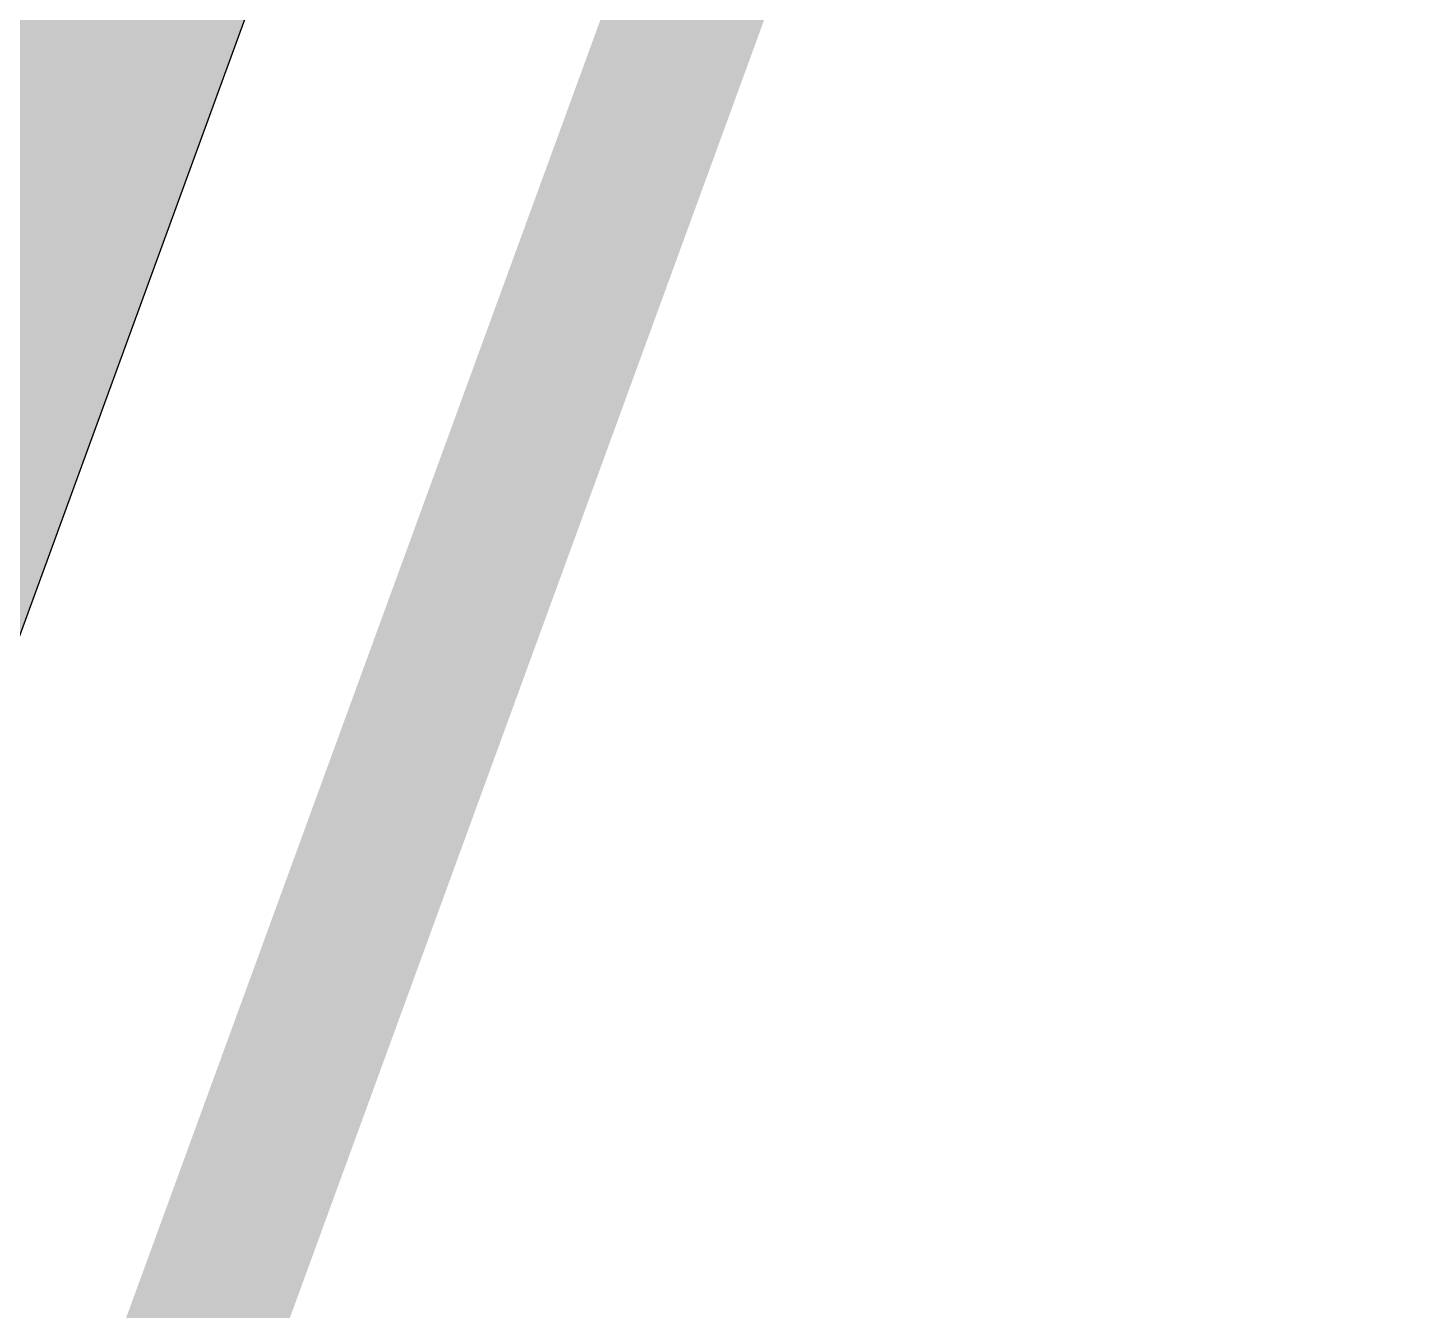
# Model space of a CAD drawing. Extents: x -111898 to 889894, y -2 to 1194865.
# Drawn here: x 670009 to 673627, y 777122 to 780457 of the extents above; entities that cross this region are included whole.
import ezdxf

# ---------------------------------------------------------------- set-up
doc = ezdxf.new("R2010")
doc.units = 0
doc.header["$LTSCALE"] = 10
doc.header["$MEASUREMENT"] = 0
doc.layers.add('0-WALL', color=252, linetype='Continuous')
doc.layers.add('Gps-ZF雨水', color=4, linetype='TG_Y')
doc.styles.add('TG_LINETYPE', font='SIMPLEX', dxfattribs={"width": 0.8, "height": 3.5, "bigfont": 'HZTXT'})
doc.linetypes.add('TG_Y', pattern='A,2,-0.3,["Y",TG_LINETYPE,S=0.1,R=0,X=-0.25,Y=-0.15],0', length=2.3)

msp = doc.modelspace()

# ---------------------------------------------------------------- hatches: boundary and pattern name
at = {"layer": '0-WALL'}
h = msp.add_hatch(dxfattribs=at)
h.set_pattern_fill('草坪或沼泽', color=8, scale=400, angle=-0.20026)
h.set_pattern_definition([(359.79974, (-824318.4, 704905.5), (1605.5824, 1594.398), [240, -48, 64, -48, 240, -960]), (359.79974, (-824398.3, 704953.8), (1605.5824, 1594.398), [160, -120, 240, -120, 160, -800]), (359.79974, (-823836, 705591.9), (1605.5824, 1594.398), [200, -80, 200, -1120]), (359.79974, (-824634.9, 705914.7), (1605.5824, 1594.398), [80, -160, 80, -1280]), (89.79974, (-824474.9, 705914.1), (-1594.398, 1605.5824), [144, -1456]), (89.79974, (-823998.3, 704952.4), (-1594.398, 1605.5824), [160, -1440]), (89.79974, (-823596, 705591), (-1594.398, 1605.5824), [160, -1440]), (44.79974, (-823790.3, 704935.7), (5.5922, 1599.9902), [160, -2102.7417]), (134.79974, (-824206.3, 704937.2), (-1599.9902, 5.5922), [160, -2102.7417]), (63.23469, (-823838.3, 704943.9), (5.5922, 1599.99023), [160, -3417.7088]), (75.7635, (-823918.27, 704952.15), (5.59221, 1599.99023), [160, -6436.969]), (75.7635, (-823516.03, 705590.75), (5.59221, 1599.99023), [128, -6468.969]), (75.7635, (-824442.9, 705914), (5.59221, 1599.99023), [112, -6484.969]), (103.835987, (-824078.27, 704952.7), (5.59221, 1599.99023), [160, -6436.969]), (103.835987, (-823676.03, 705591.3), (5.59221, 1599.99023), [128, -6468.969]), (103.835987, (-824506.9, 705914.2), (5.59221, 1599.99023), [112, -6484.969]), (116.364795, (-824158.3, 704945), (5.5922, 1599.99023), [160, -3417.7069])])
edge = h.paths.add_edge_path()
edge.add_arc((650511.7, 756169.39), 10500.96, 256.529736, 339.513382)
edge.add_line((660348.51, 752494.17), (679697.02, 805450.72))
edge.add_arc((669857.31, 809118.83), 10501.18, 339.555259, 430.470113)
edge.add_line((673367.84, 819015.84), (665666.23, 821829.71))
edge.add_arc((664733, 818975.44), 3002.96, 71.89448, 159.90659)
edge.add_line((661912.83, 820007.11), (676753.33, 814584.98))
edge.add_line((676753.33, 814584.98), (651633.06, 745830.18))
edge.add_line((651633.06, 745830.18), (636792.24, 751252.41))
edge.add_line((636792.24, 751252.41), (636463.06, 750350.45))
edge.add_arc((637878, 749836.1), 1505.53, 160.02301, 253.01538)
edge.add_line((637438.21, 748396.24), (648065.6, 745957.3))

# ---------------------------------------------------------------- linework, layer by layer
msp.add_lwpolyline([(648065.6, 745957.3, 0.3787845), (660348.51, 752494.17), (679697.02, 805450.72, 0.418898), (673367.84, 819015.84), (665666.23, 821829.71, 0.4040877), (661912.83, 820007.11), (676753.33, 814584.98), (651633.06, 745830.18), (636792.24, 751252.41), (636463.06, 750350.45, 0.4295945), (637438.21, 748396.24)], format="xyb", close=True, dxfattribs=at)
at = {"layer": 'Gps-ZF雨水', "ltscale": 0.1, "const_width": 400}
msp.add_lwpolyline([(670268.65, 776530.94), (676447.82, 793443.82)], dxfattribs=at)

doc.saveas('drawing.dxf')
